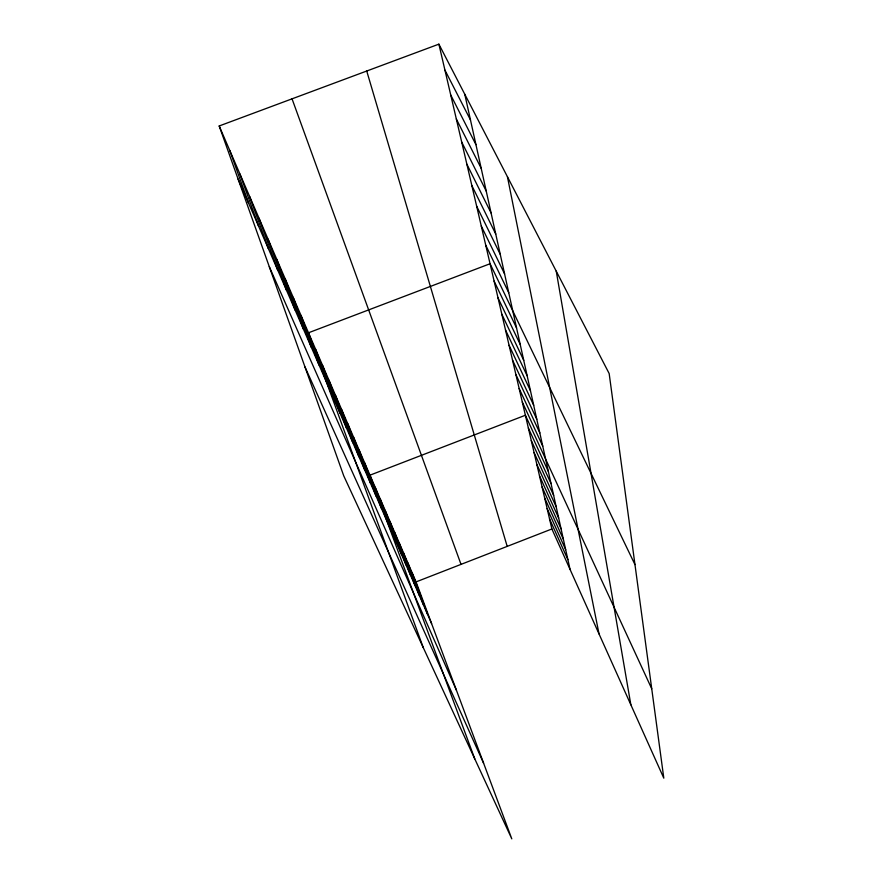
<?xml version="1.0" encoding="UTF-8"?>
<svg xmlns="http://www.w3.org/2000/svg" width="883" height="883" viewBox="0 0 883 883"><rect width="100%" height="100%" fill="white"/><g stroke="black" fill="none" stroke-linecap="round" stroke-linejoin="round"><path stroke-width="1.32" d="M416.059 581.897L551.886 528.972L438.884 44.15L219.194 125.971L343.741 475.838L511.798 838.85L416.059 581.897L219.194 125.971M438.884 44.15L609.171 373.564L663.806 778.155L551.886 528.972M444.933 70.11L470.484 119.978M450.749 95.033L475.948 144.657M456.334 118.995L481.202 168.355M461.699 142.042L486.246 191.114M466.875 164.216L491.091 213.002M471.853 185.585L495.76 234.061M476.654 206.181L500.253 254.348M481.279 226.048L504.579 273.885M485.749 245.231L508.751 292.726M634.965 564.601L490.065 263.741L308.487 332.781L423.244 647.581M494.116 281.125L516.555 327.946M498.034 297.946L520.208 344.425M501.831 314.227L523.74 360.374M505.517 330.01L527.162 375.816M509.083 345.308L530.473 390.761M512.537 360.143L533.685 405.253M515.893 374.535L536.798 419.304M519.149 388.498L539.811 432.935M522.306 402.063L542.747 446.158M651.731 688.762L525.374 415.253L369.977 475.175L474.767 758.872M528.365 428.056L548.354 471.467M531.268 440.518L551.036 483.575M534.094 452.626L553.641 495.363M536.842 464.414L556.18 506.809M539.513 475.893L558.652 517.957M542.118 487.063L561.058 528.796M544.656 497.946L563.398 539.358M547.129 508.553L565.672 549.645M304.988 366.975L483.586 763.155M549.535 518.895L567.89 559.656M269.282 266.677L456.379 690.109M238.112 179.106L431.588 623.586M411.975 572.449L427.626 614.48M407.791 562.747L423.564 605.142M403.498 552.802L419.381 595.539M399.083 542.581L415.098 585.694M394.558 532.107L410.683 575.573M389.911 521.334L406.158 565.164M385.131 510.264L401.511 554.48M380.22 498.895L396.721 543.475M375.165 487.206L391.798 532.162M364.635 462.791L381.5 508.531M359.127 450.054L376.125 496.169M353.465 436.93L370.584 483.442M347.626 423.41L364.867 470.308M341.6 409.469L358.973 456.765M335.397 395.087L352.891 442.791M328.995 380.253L346.611 428.354M322.383 364.944L340.11 413.443M315.551 349.127L333.399 398.023M300.971 315.363L319.061 365.076M292.041 98.841L461.014 564.38M293.178 297.317L311.379 347.438M285.11 278.62L303.421 329.149M276.732 259.238L295.154 310.154M268.046 239.116L286.567 290.43M259.028 218.222L277.637 269.933M249.646 196.512L268.355 248.598M239.9 173.94L258.686 226.39M229.757 150.441L248.62 203.245M366.732 71.026L507.195 546.389M464.778 94.249L570.054 569.425M507.427 176.743L599.038 633.95M556.246 271.18L630.848 704.777"/></g></svg>
